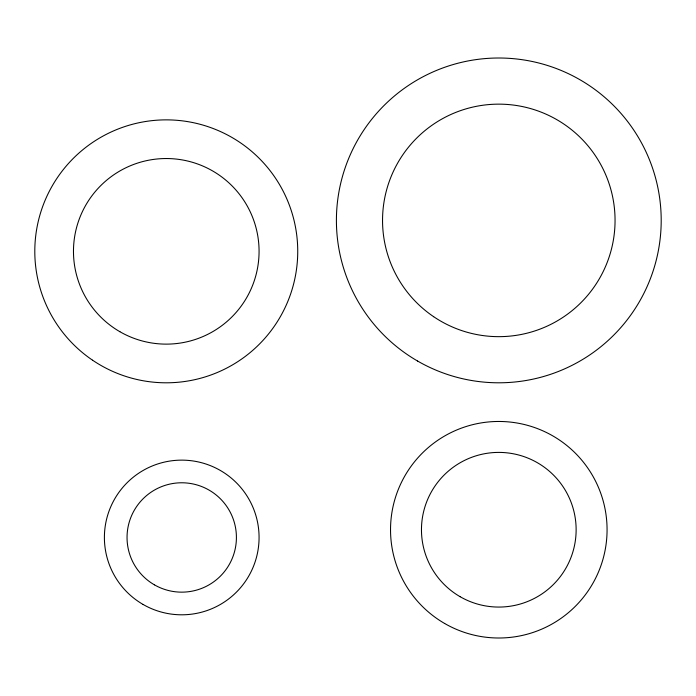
<?xml version="1.0" encoding="UTF-8"?>
<svg xmlns="http://www.w3.org/2000/svg" width="696" height="696" viewBox="0 0 696 696"><rect width="100%" height="100%" fill="white"/><g stroke="black" fill="none" stroke-linecap="round" stroke-linejoin="round"><path stroke-width="1.04" d="M143.063 604.441A77.334 77.334 0 0 0 259.069 537.469A77.334 77.334 0 0 0 143.063 470.496A77.334 77.334 0 0 0 143.063 604.441M154.39 584.823A54.68 54.68 0 0 0 236.414 537.469A54.68 54.68 0 0 0 154.39 490.106A54.68 54.68 0 0 0 154.39 584.823M444.666 623.494A108.263 108.263 0 0 0 607.069 529.734A108.263 108.263 0 0 0 444.666 435.974A108.263 108.263 0 0 0 444.666 623.494M460.134 596.707A77.334 77.334 0 0 0 576.131 529.734A77.334 77.334 0 0 0 460.134 462.762A77.334 77.334 0 0 0 460.134 596.707M92.577 360.206A131.466 131.466 0 0 0 297.401 260.713A131.466 131.466 0 0 0 108.82 133.084A131.466 131.466 0 0 0 92.577 360.206M119.869 331.696A92.803 92.803 0 0 0 259.069 251.334A92.803 92.803 0 0 0 119.869 170.964A92.803 92.803 0 0 0 119.869 331.696M417.6 361.041A162.403 162.403 0 0 0 661.2 220.397A162.403 162.403 0 0 0 417.6 79.762A162.403 162.403 0 0 0 417.6 361.041M433.634 316.68A116.258 116.258 0 0 0 614.759 228.697A116.258 116.258 0 0 0 447.998 115.832A116.258 116.258 0 0 0 433.634 316.68"/></g></svg>
